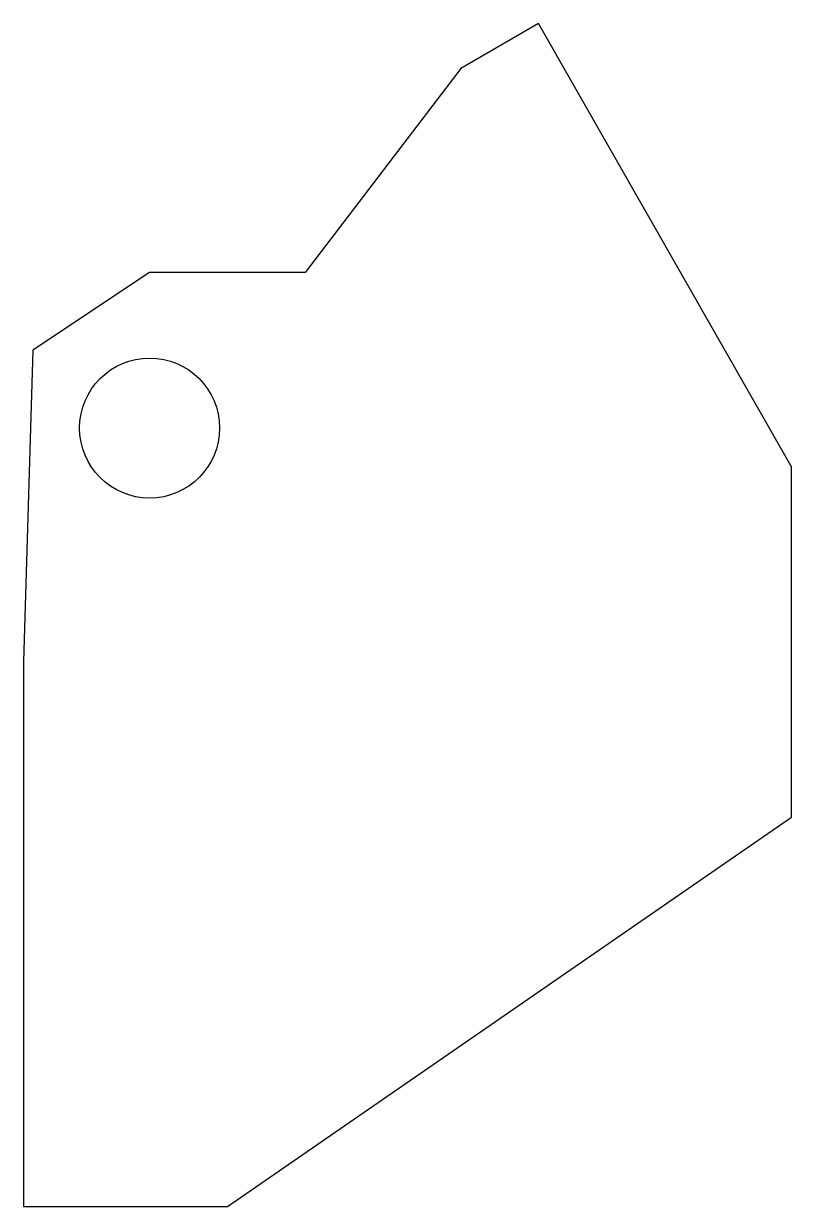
# Model space of a CAD drawing. Header units: millimetres. Extents: x -9.3 to 10.4, y -14.2 to 16.2.
import ezdxf

# ---------------------------------------------------------------- set-up
doc = ezdxf.new("R2010")
doc.units = ezdxf.units.MM
doc.layers.add('CUT', color=7, linetype='Continuous')

msp = doc.modelspace()

# ---------------------------------------------------------------- linework, layer by layer
at = {"layer": 'CUT'}
for p, q in [((3.949, 16.192), (1.949, 15.037)), ((10.449, 4.8), (3.949, 16.192)), ((1.949, 15.037), (-2.051, 9.8)), ((-6.051, 9.8), (-9.051, 7.8)), ((-2.051, 9.8), (-6.051, 9.8)), ((-9.051, 7.8), (-9.289, -0.2)), ((10.449, -4.2), (10.449, 4.8)), ((-9.289, -0.2), (-9.289, -14.2)), ((-4.051, -14.2), (10.449, -4.2)), ((-9.289, -14.2), (-4.051, -14.2))]:
    msp.add_line(p, q, dxfattribs=at)
msp.add_circle((-6.051, 5.8), 1.8, dxfattribs=at)

doc.saveas('drawing.dxf')
